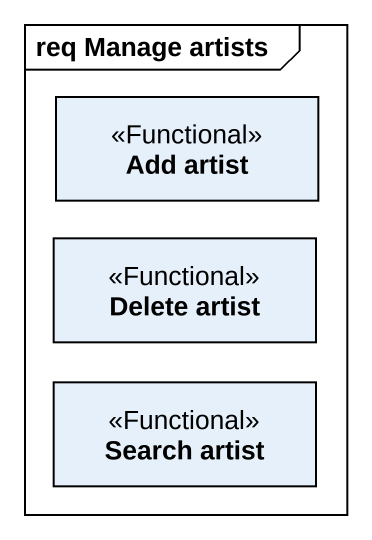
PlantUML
@startuml
mainframe req Manage artists
hide circle
hide empty members
class "Add artist" as Add_artist <<Functional>>
class "Delete artist" as Delete_artist <<Functional>>
class "Search artist" as Search_artist <<Functional>>
@enduml
